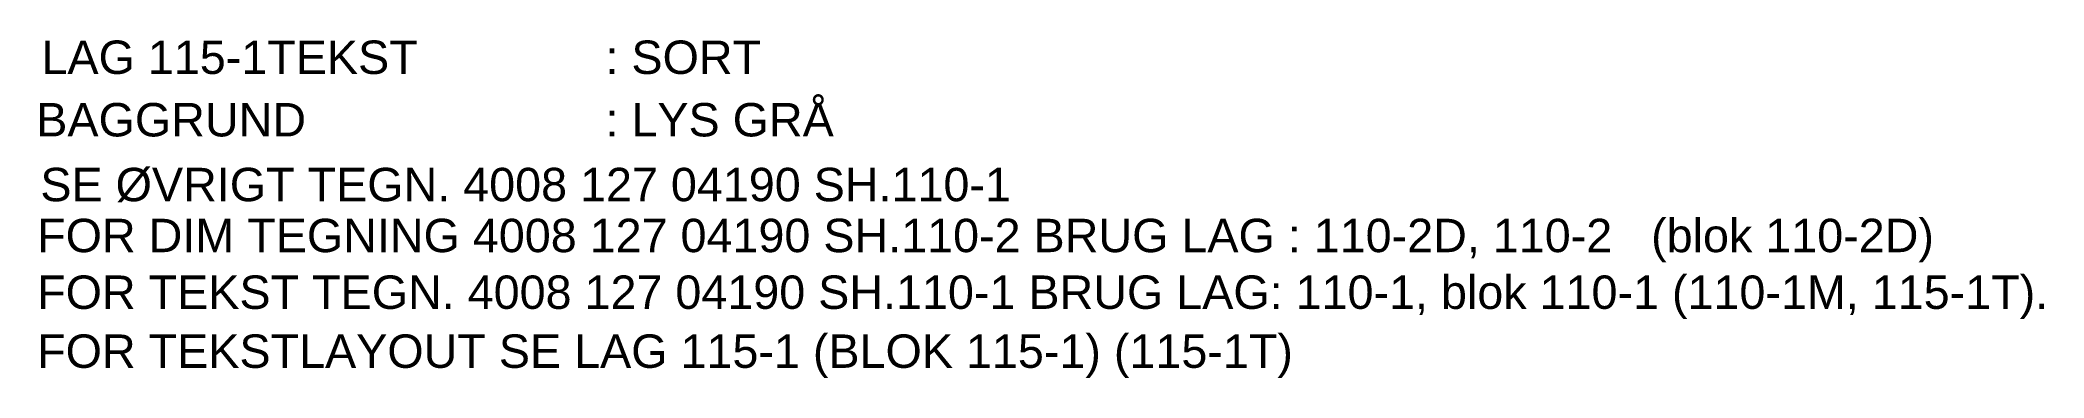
# Model space of a CAD drawing. Extents: x 28 to 267, y 145 to 185.
import ezdxf

# ---------------------------------------------------------------- set-up
doc = ezdxf.new("R2010")
doc.units = 0
doc.header["$MEASUREMENT"] = 0
doc.layers.add('README', color=7, linetype='CONTINUOUS')
doc.styles.add('TXT', font='')
doc.styles.get('TXT').set_extended_font_data('Arial')

msp = doc.modelspace()

# ---------------------------------------------------------------- texts
at = {"layer": 'README', "style": 'TXT'}
for s, p in [('LAG 115-1TEKST', (27.67, 181.01)), (': SORT', (95.17, 181.01)), ('BAGGRUND', (27.05, 173.53)), (': LYS GRÅ', (95.17, 173.53)), ('SE ØVRIGT TEGN. 4008 127 04190 SH.110-1', (27.54, 165.77)), ('FOR DIM TEGNING 4008 127 04190 SH.110-2 BRUG LAG : 110-2D, 110-2   (blok 110-2D)', (27.15, 159.67)), ('FOR TEKST TEGN. 4008 127 04190 SH.110-1 BRUG LAG: 110-1, blok 110-1 (110-1M, 115-1T). ', (27.15, 152.88)), ('FOR TEKSTLAYOUT SE LAG 115-1 (BLOK 115-1) (115-1T)', (27.15, 145.82))]:
    msp.add_text(s, height=4, dxfattribs=at).set_placement(p)

doc.saveas('drawing.dxf')
